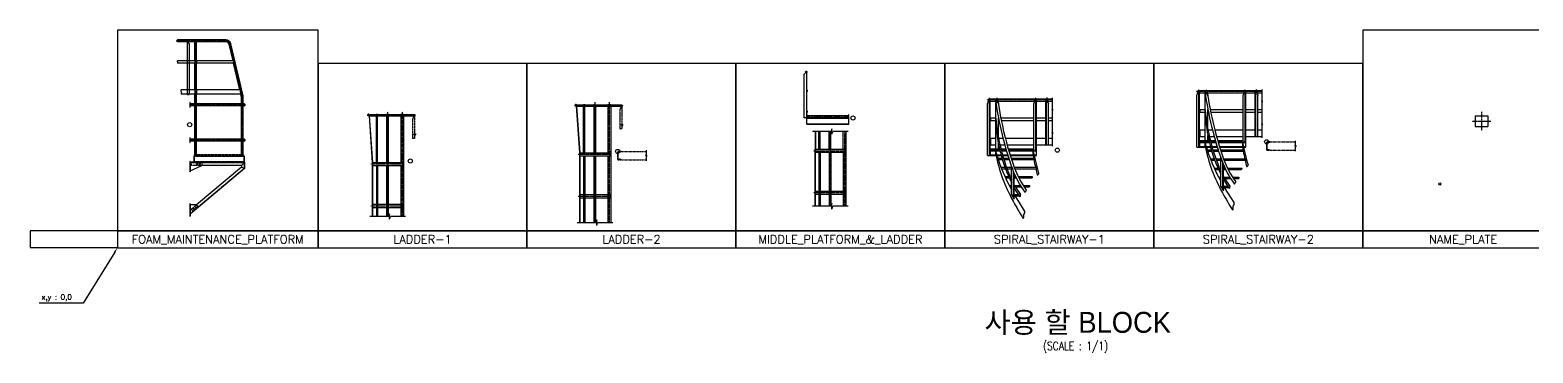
# Model space of a CAD drawing. Header units: millimetres. Extents: x -2091 to 296200, y -2515 to 5200.
# Drawn here: x -2091 to 33871, y -2515 to 5200 of the extents above; entities that cross this region are included whole.
import ezdxf
from ezdxf.enums import TextEntityAlignment as Align

# ---------------------------------------------------------------- set-up
doc = ezdxf.new("R2010")
doc.units = ezdxf.units.MM
for name, pattern in [('CENTER2', [1.125, 0.75, -0.125, 0.125, -0.125]), ('CONTINU', [0]), ('HIDDEN', [0.375, 0.25, -0.125]), ('PHANTOM2', [1.25, 0.625, -0.125, 0.125, -0.125, 0.125, -0.125])]:
    doc.linetypes.add(name, pattern=pattern)
doc.layers.add('WP', color=6, linetype='Continuous')
doc.styles.add('ROMANS', font='romans.shx')
doc.dimstyles.new('ST-35', dxfattribs={"dimtxt": 2.5, "dimasz": 2.5, "dimexe": 1, "dimexo": 1, "dimgap": 1, "dimtad": 1, "dimdec": 1, "dimlfac": 35, "dimzin": 12, "dimdsep": 46, "dimtxsty": 'ROMANS', "dimcen": 0, "dimdle": 700, "dimclrd": 7, "dimclre": 7, "dimclrt": 7, "dimadec": 1, "dimazin": 2, "dimtfac": 1, "dimtdec": 1, "dimtmove": 0, "dimatfit": 3, "dimfxl": 1, "dimtvp": 0.834, "dimtolj": 1, "dimtzin": 0, "dimarcsym": 1})

# ---------------------------------------------------------------- blocks, each defined once
blk = doc.blocks.new('새로운 블럭')
at = {"color": 2, "linetype": 'Continuous'}
for p, q in [((7131, -6245), (7131, -6243)), ((7131, -6245), (7206, -6245)), ((7135, -6239), (7192, -6239)), ((7200, -6174), (7200, -6231)), ((7206, -6170), (7204, -6170)), ((7206, -6245), (7206, -6170))]:
    blk.add_line(p, q, dxfattribs=at)
for centre, radius, start, end in [((7135, -6243), 4, 90, 180), ((7192, -6231), 8.5, 270, 360), ((7204, -6174), 4, 90, 180)]:
    blk.add_arc(centre, radius, start, end, dxfattribs=at)
blk = doc.blocks.new('*D828')
at = {"layer": 'Defpoints', "color": 0, "linetype": 'ByBlock', "ltscale": 0.5, "transparency": 16777216}
for p in [(0, 400), (-2087, 0), (0, 0)]:
    blk.add_point(p, dxfattribs=at)
at = {"layer": 'WP', "color": 7, "linetype": 'ByBlock', "lineweight": -2, "ltscale": 0.5, "transparency": 16777216}
for p, q in [((-1, 400), (-2088, 400)), ((-2087, 398), (-2087, 3)), ((-1, 0), (-2088, 0))]:
    blk.add_line(p, q, dxfattribs=at)
at = {"layer": 'WP', "color": 7, "linetype": 'ByBlock', "ltscale": 0.5, "transparency": 16777216}
for points in [[(-2087, 398), (-2086, 398), (-2087, 400)], [(-2087, 3), (-2086, 3), (-2087, 0)]]:
    blk.add_solid(points, dxfattribs=at)
at = {"layer": 'WP', "color": 7, "linetype": 'ByBlock', "ltscale": 0.5, "transparency": 16777216, "insert": (-2089, 200), "char_height": 2.5, "attachment_point": 5, "rotation": 90, "style": 'ROMANS'}
blk.add_mtext('\\A1;400', dxfattribs=at)

msp = doc.modelspace()

# ---------------------------------------------------------------- linework, layer by layer
at = {"color": 1, "linetype": 'CENTER2'}
for p, q in [((1408.37, 4943.09), (2594.25, 4943.09)), ((1671, 4921.99), (1671, 4983.33)), ((1870, 2190), (1870, 4894.19)), ((2984.44, 3620.08), (2691.59, 4865.97)), ((16456.24, 4200), (16510.36, 4200)), ((16483.3, 4227.06), (16483.3, 4172.94)), ((16521.38, 3750), (16486.78, 3750)), ((27387.75, 3730), (25811.6, 3730)), ((25869.13, 3783.01), (25869.13, 3661.75)), ((25869.13, 3783.01), (25869.13, 3661.75)), ((26050.53, 3783.01), (26050.53, 3661.75)), ((26976.56, 3783.01), (26976.56, 3661.75)), ((26976.56, 3783.01), (26976.56, 3661.75)), ((27246.16, 3787.17), (27246.16, 3661.75)), ((1715, 3414.19), (3062.87, 3414.19)), ((2990, 2190), (2990, 3573.26)), ((3032.2, 3383.52), (3032.2, 3444.86)), ((6460, 3249.24), (6460, 746.12)), ((6810, 3249.24), (6810, 746.12)), ((10938.62, 3400), (12082.7, 3400)), ((11420, 3479.24), (11420, 596.43)), ((11770, 3479.24), (11770, 596.43)), ((16521.38, 3250), (16486.78, 3250)), ((22377.75, 3530), (20801.6, 3530)), ((20859.13, 3583.01), (20859.13, 3461.75)), ((20859.13, 3583.01), (20859.13, 3461.75)), ((21040.53, 3583.01), (21040.53, 3461.75)), ((21966.56, 3583.01), (21966.56, 3461.75)), ((21966.56, 3583.01), (21966.56, 3461.75)), ((22236.16, 3587.17), (22236.16, 3461.75)), ((5978.62, 3170), (7122.7, 3170)), ((12104.81, 2930.97), (12041.35, 2930.97)), ((1715, 2569.21), (3062.87, 2569.21)), ((3032.2, 2538.54), (3032.2, 2599.89)), ((7144.81, 2700.97), (7081.35, 2700.97)), ((17050, 2777.57), (17050, 990.38)), ((17400, 2777.57), (17400, 990.38)), ((11026.62, 2230.97), (11770, 2230.97)), ((11795.84, 2300), (11744.16, 2300)), ((16656.62, 2316.12), (17400, 2316.12)), ((1870, 2061.92), (1870, 2018.08)), ((1931.92, 2000), (1888.08, 2000)), ((1910, 2021.92), (1910, 1978.08)), ((1991.92, 2000), (1948.08, 2000)), ((1970, 2021.92), (1970, 1978.08)), ((6066.62, 2000.97), (6810, 2000.97)), ((6835.84, 2070), (6784.16, 2070)), ((11026.62, 1230.97), (11770, 1230.97)), ((16656.62, 1316.12), (17400, 1316.12)), ((1845.36, 939.79), (1810.98, 910.94)), ((1842.59, 908.18), (1813.74, 942.56)), ((1891.32, 978.36), (1856.94, 949.51)), ((1888.55, 946.75), (1859.71, 981.12)), ((6066.62, 1000.97), (6810, 1000.97))]:
    msp.add_line(p, q, dxfattribs=at)
at = {"color": 2, "linetype": 'Continuous', "ltscale": 5}
for p, q in [((1671, 4921.99), (1434.22, 4921.99)), ((1671, 4964.19), (1436.24, 4964.19)), ((1665, 4921.99), (1665, 3665.11)), ((1671, 4921.99), (1665, 4921.99)), ((2594.25, 4964.19), (1671, 4964.19)), ((1671, 4921.99), (1715, 4877.99)), ((2594.25, 4921.99), (1671, 4921.99)), ((1715, 4877.99), (1715, 3662.58)), ((1848.9, 4461.99), (1848.9, 4921.99)), ((1891.1, 4461.99), (1891.1, 4921.99)), ((2766.1, 4461.99), (2671.42, 4861.23)), ((3004.95, 3625.02), (2712.56, 4870.9)), ((1665, 4461.99), (1436.24, 4461.99)), ((1665, 4411.99), (1436.24, 4411.99)), ((2808.53, 4461.99), (1665, 4461.99)), ((2820.26, 4411.99), (1665, 4411.99)), ((1671, 4461.99), (1671, 4411.99)), ((1848.9, 3772.36), (1848.9, 4411.99)), ((1891.1, 3772.36), (1891.1, 4411.99)), ((2926.33, 3772.36), (2778.3, 4411.99)), ((2970.38, 3772.36), (1523.17, 3772.36)), ((2993.84, 3672.36), (1523.17, 3672.36)), ((1715, 3672.36), (1665, 3672.36)), ((1848.9, 3435.29), (1848.9, 3672.36)), ((1891.1, 3435.29), (1891.1, 3672.36)), ((2963.93, 3615.14), (2950.15, 3672.36)), ((3032.2, 3435.29), (1739, 3435.29)), ((3032.2, 3393.09), (1739, 3393.09)), ((1848.9, 2590.31), (1848.9, 3393.09)), ((1891.1, 2590.31), (1891.1, 3393.09)), ((2968.9, 3435.29), (2968.9, 3573.26)), ((2968.9, 2590.31), (2968.9, 3393.09)), ((3011.1, 3435.29), (3011.1, 3573.26)), ((3011.1, 2590.31), (3011.1, 3393.09)), ((3032.2, 3393.09), (3026.2, 3393.09)), ((3032.2, 2590.31), (1739, 2590.31)), ((3032.2, 2548.11), (1739, 2548.11)), ((1848.9, 2190), (1848.9, 2548.11)), ((1891.1, 2190), (1891.1, 2548.11)), ((2968.9, 2190), (2968.9, 2548.11)), ((3011.1, 2190), (3011.1, 2548.11)), ((3030, 2190), (1830, 2190)), ((1830, 2190), (1830, 2040)), ((3030, 2190), (3030, 2040)), ((1739, 2060), (1730, 2060)), ((1730, 2060), (1730, 1810)), ((1739, 1810), (1730, 1810)), ((1739, 2060), (1739, 1810)), ((2020, 2035), (1739, 2035)), ((1739, 1835), (2020, 1965)), ((3040, 1890), (1739, 798.33)), ((3040, 2040), (1763.31, 2040)), ((1763.31, 2040), (1763.31, 2035)), ((2965, 1924.97), (1889.93, 1022.89)), ((2020, 2035), (2020, 1965)), ((2965, 1965), (2020, 1965)), ((2965, 1965), (3031, 2031)), ((2965, 1965), (2965, 1924.97)), ((3040, 1890), (2965, 1924.97)), ((3031, 2031), (3040, 2040)), ((3040, 2040), (3040, 1890)), ((1730, 1047.89), (1730, 754.34)), ((1739, 1047.89), (1730, 1047.89)), ((1730, 754.34), (1739, 754.34)), ((1739, 1047.89), (1739, 754.34)), ((1889.93, 1022.89), (1739, 1022.89)), ((1938.14, 965.43), (1889.93, 1022.89))]:
    msp.add_line(p, q, dxfattribs=at)
at = {"color": 4, "linetype": 'HIDDEN'}
for p, q in [((1671, 4921.99), (1671, 3663.17)), ((1848.9, 4461.99), (1848.9, 4411.99)), ((1891.1, 4461.99), (1891.1, 4411.99)), ((2778.3, 4411.99), (2766.1, 4461.99)), ((1848.9, 3772.36), (1848.9, 3672.36)), ((1891.1, 3772.36), (1891.1, 3672.36)), ((2926.33, 3772.36), (2950.41, 3672.36)), ((1848.9, 3435.29), (1848.9, 3393.09)), ((1891.1, 3435.29), (1891.1, 3393.09)), ((2968.9, 3435.29), (2968.9, 3393.09)), ((3011.1, 3435.29), (3011.1, 3393.09)), ((1848.9, 2590.31), (1848.9, 2548.11)), ((1891.1, 2590.31), (1891.1, 2548.11)), ((2968.9, 2590.31), (2968.9, 2548.11)), ((3011.1, 2590.31), (3011.1, 2548.11)), ((1836.5, 2172), (1836.5, 2058)), ((3015.5, 2180), (1844.5, 2180)), ((1905, 2190), (1905, 2188)), ((2955, 2190), (2955, 2188)), ((3023.5, 2172), (3023.5, 2058)), ((1763.31, 2035), (1763.31, 1965)), ((3031, 2031), (1763.31, 2031)), ((2020, 1965), (1763.31, 1965)), ((3031, 1894.2), (1809.79, 869.48)), ((3015.5, 2050), (1844.5, 2050)), ((1905, 2042), (1905, 2040)), ((2955, 2042), (2955, 2040)), ((3031, 2031), (3031, 1894.2)), ((1767.37, 920.04), (1889.93, 1022.89)), ((1815.58, 862.59), (1767.37, 920.04))]:
    msp.add_line(p, q, dxfattribs=at)
at = {"color": 2, "linetype": 'Continuous'}
for p, q in [((16475, 4183.3), (16435, 4143.3)), ((16435, 3100), (16435, 4143.3)), ((16500, 4183.3), (16475, 4183.3)), ((16494, 3100), (16494, 4183.3)), ((16500, 3100), (16500, 4183.3)), ((16506, 3775), (16500, 3775)), ((16506, 3725), (16500, 3725)), ((16506, 3725), (16506, 3775)), ((25843.07, 3722.39), (25827.41, 3643.62)), ((25843.07, 3722.39), (25827.41, 3643.62)), ((25827.41, 2399.68), (25827.41, 3643.62)), ((25827.41, 2399.68), (25827.41, 3643.62)), ((25869.13, 3757.15), (27387.75, 3757.15)), ((25869.13, 3702.85), (27387.75, 3702.85)), ((25876.28, 2399.68), (25876.28, 3703.81)), ((25876.28, 2399.68), (25876.28, 3703.81)), ((25892.57, 2399.68), (25892.57, 3716.3)), ((25892.57, 2399.68), (25892.57, 3716.3)), ((26026.85, 2562.58), (26026.85, 3702.85)), ((26092.01, 3628.16), (26092.01, 3702.85)), ((26950.5, 3722.39), (26934.84, 3643.62)), ((26950.5, 3722.39), (26934.84, 3643.62)), ((26934.84, 2530), (26934.84, 3643.62)), ((26934.84, 2530), (26934.84, 3643.62)), ((26983.71, 2530), (26983.71, 3703.81)), ((26983.71, 2530), (26983.71, 3703.81)), ((27000, 2399.68), (27000, 3716.3)), ((27000, 2399.68), (27000, 3716.3)), ((27222.02, 2646.54), (27222.02, 3717.58)), ((27238.31, 2646.54), (27238.31, 3704.01)), ((27268.35, 3714.35), (27287.18, 3639.43)), ((27287.18, 2646.54), (27287.18, 3639.43)), ((10970, 3416.7), (11156.17, 3416.7)), ((10970, 3383.3), (12072, 3383.3)), ((11156.17, 3400), (11156.17, 3422.7)), ((11156.17, 2268.47), (11156.17, 3383.3)), ((11185.09, 3400), (11185.09, 3422.7)), ((11185.09, 3416.7), (11397.84, 3416.7)), ((11185.09, 2268.47), (11185.09, 3383.3)), ((11397.84, 3400), (11397.84, 3422.7)), ((11397.84, 3383.3), (11397.84, 2268.47)), ((11442.16, 3400), (11442.16, 3422.7)), ((11442.16, 3416.7), (11737.5, 3416.7)), ((11442.16, 3383.3), (11442.16, 2268.47)), ((11737.5, 3400), (11737.5, 3422.7)), ((11737.5, 3383.3), (11737.5, 2268.47)), ((11802.5, 3400), (11802.5, 3422.7)), ((11802.5, 3416.7), (12066, 3416.7)), ((16506, 3275), (16500, 3275)), ((16506, 3225), (16506, 3275)), ((20833.07, 3522.39), (20817.41, 3443.62)), ((20833.07, 3522.39), (20817.41, 3443.62)), ((20817.41, 2199.68), (20817.41, 3443.62)), ((20817.41, 2199.68), (20817.41, 3443.62)), ((20859.13, 3557.15), (22377.75, 3557.15)), ((20859.13, 3502.85), (22377.75, 3502.85)), ((20866.28, 2199.68), (20866.28, 3503.81)), ((20866.28, 2199.68), (20866.28, 3503.81)), ((20882.57, 2199.68), (20882.57, 3516.3)), ((20882.57, 2199.68), (20882.57, 3516.3)), ((21016.85, 2362.58), (21016.85, 3502.85)), ((21082.01, 3428.16), (21082.01, 3502.85)), ((21940.5, 3522.39), (21924.84, 3443.62)), ((21940.5, 3522.39), (21924.84, 3443.62)), ((21924.84, 2330), (21924.84, 3443.62)), ((21924.84, 2330), (21924.84, 3443.62)), ((21973.71, 2330), (21973.71, 3503.81)), ((21973.71, 2330), (21973.71, 3503.81)), ((21990, 2199.68), (21990, 3516.3)), ((21990, 2199.68), (21990, 3516.3)), ((22212.02, 2446.54), (22212.02, 3517.58)), ((22228.31, 2446.54), (22228.31, 3504.01)), ((22258.35, 3514.35), (22277.18, 3439.43)), ((22277.18, 2446.54), (22277.18, 3439.43)), ((26026.85, 3292.69), (25892.57, 3292.69)), ((26026.85, 3292.69), (25892.57, 3292.69)), ((25906.14, 3227.54), (25906.14, 3292.69)), ((25906.14, 3227.54), (25906.14, 3292.69)), ((26092.01, 2825.9), (26092.01, 3306.59)), ((26094.65, 3292.69), (26092.01, 3292.69)), ((26934.84, 3292.69), (26148.86, 3292.69)), ((26934.84, 3292.69), (26148.86, 3292.69)), ((27222.02, 3292.69), (27000, 3292.69)), ((27222.02, 3292.69), (27000, 3292.69)), ((27387.75, 3292.69), (27287.18, 3292.69)), ((6010, 3186.7), (6196.17, 3186.7)), ((6010, 3153.3), (7112, 3153.3)), ((6196.17, 3170), (6196.17, 3192.7)), ((6196.17, 2038.47), (6196.17, 3153.3)), ((6225.09, 3170), (6225.09, 3192.7)), ((6225.09, 3186.7), (6437.84, 3186.7)), ((6225.09, 2038.47), (6225.09, 3153.3)), ((6437.84, 3170), (6437.84, 3192.7)), ((6437.84, 3153.3), (6437.84, 2038.47)), ((6482.16, 3170), (6482.16, 3192.7)), ((6482.16, 3186.7), (6777.5, 3186.7)), ((6482.16, 3153.3), (6482.16, 2038.47)), ((6777.5, 3170), (6777.5, 3192.7)), ((6777.5, 3153.3), (6777.5, 2038.47)), ((6842.5, 3170), (6842.5, 3192.7)), ((6842.5, 3186.7), (7106, 3186.7)), ((16500, 3100), (16435, 3100)), ((16506, 3225), (16500, 3225)), ((16500, 3100), (17500, 3100)), ((16500, 2950), (16500, 3100)), ((16500, 3093.5), (17500, 3093.5)), ((16500, 2956.5), (17500, 2956.5)), ((16500, 2950), (17500, 2950)), ((17500, 2950), (17500, 3100)), ((21016.85, 3092.69), (20882.57, 3092.69)), ((21016.85, 3092.69), (20882.57, 3092.69)), ((21016.85, 3027.54), (20882.57, 3027.54)), ((21016.85, 3027.54), (20882.57, 3027.54)), ((20896.14, 3027.54), (20896.14, 3092.69)), ((20896.14, 3027.54), (20896.14, 3092.69)), ((21082.01, 2625.9), (21082.01, 3106.59)), ((21084.65, 3092.69), (21082.01, 3092.69)), ((21097.42, 3027.54), (21082.01, 3027.54)), ((21924.84, 3092.69), (21138.86, 3092.69)), ((21924.84, 3092.69), (21138.86, 3092.69)), ((21924.84, 3027.54), (21151.64, 3027.54)), ((21924.84, 3027.54), (21151.64, 3027.54)), ((22212.02, 3092.69), (21990, 3092.69)), ((22212.02, 3092.69), (21990, 3092.69)), ((22212.02, 3027.54), (21990, 3027.54)), ((22212.02, 3027.54), (21990, 3027.54)), ((22377.75, 3092.69), (22277.18, 3092.69)), ((22377.75, 3027.54), (22277.18, 3027.54)), ((26026.85, 3227.54), (25892.57, 3227.54)), ((26026.85, 3227.54), (25892.57, 3227.54)), ((26107.42, 3227.54), (26092.01, 3227.54)), ((26934.84, 3227.54), (26161.64, 3227.54)), ((26934.84, 3227.54), (26161.64, 3227.54)), ((27222.02, 3227.54), (27000, 3227.54)), ((27222.02, 3227.54), (27000, 3227.54)), ((27387.75, 3227.54), (27287.18, 3227.54)), ((32491.14, 3152.58), (32791.14, 3152.58)), ((32491.14, 3152.58), (32491.14, 2892.58)), ((32491.14, 2892.58), (32791.14, 2892.58)), ((32791.14, 3152.58), (32791.14, 2892.58)), ((16694, 2777.57), (16694, 2353.62)), ((16700, 2777.57), (16700, 2353.62)), ((16786.17, 2353.62), (16786.17, 2777.57)), ((16815.09, 2353.62), (16815.09, 2777.57)), ((17027.84, 2353.62), (17027.84, 2777.57)), ((17072.16, 2353.62), (17072.16, 2777.57)), ((17367.5, 2353.62), (17367.5, 2777.57)), ((21016.85, 2609.44), (20882.57, 2609.44)), ((21016.85, 2609.44), (20882.57, 2609.44)), ((20896.14, 2446.54), (20896.14, 2609.44)), ((20896.14, 2446.54), (20896.14, 2609.44)), ((21192.82, 2609.44), (21085.18, 2609.44)), ((21192.82, 2609.44), (21160.17, 2609.44)), ((21924.84, 2609.44), (21247.38, 2609.44)), ((21924.84, 2609.44), (21247.38, 2609.44)), ((22212.02, 2609.44), (21990, 2609.44)), ((22212.02, 2609.44), (21990, 2609.44)), ((22377.75, 2609.44), (22277.18, 2609.44)), ((22377.75, 2609.44), (22277.18, 2609.44)), ((26026.85, 2809.44), (25892.57, 2809.44)), ((26026.85, 2809.44), (25892.57, 2809.44)), ((26026.85, 2646.54), (25892.57, 2646.54)), ((26026.85, 2646.54), (25892.57, 2646.54)), ((25892.57, 2562.58), (26116.99, 2562.58)), ((25892.57, 2562.58), (26116.99, 2562.58)), ((25892.57, 2530), (26124.59, 2530)), ((25892.57, 2530), (26124.59, 2530)), ((25906.14, 2646.54), (25906.14, 2809.44)), ((25906.14, 2646.54), (25906.14, 2809.44)), ((25919.72, 2519.14), (25979.45, 2519.14)), ((25919.72, 2519.14), (25979.45, 2519.14)), ((25931.38, 2530), (25931.38, 2562.58)), ((25931.38, 2530), (25931.38, 2562.58)), ((25979.45, 2519.14), (25979.45, 2530)), ((26039.98, 2530), (26039.98, 2562.58)), ((26092.01, 2562.58), (26092.01, 2680.69)), ((26098.82, 2646.54), (26092.01, 2646.54)), ((26202.82, 2809.44), (26095.18, 2809.44)), ((26246.44, 2646.54), (26129.83, 2646.54)), ((26150.05, 2562.58), (26270.37, 2562.58)), ((26150.05, 2562.58), (26270.37, 2562.58)), ((26158.33, 2530), (26279.93, 2530)), ((26158.33, 2530), (26279.93, 2530)), ((26202.82, 2809.44), (26170.17, 2809.44)), ((26257.17, 2530), (26257.17, 2562.58)), ((26934.84, 2809.44), (26257.38, 2809.44)), ((26934.84, 2809.44), (26257.38, 2809.44)), ((26934.84, 2646.54), (26301.24, 2646.54)), ((26325.32, 2562.58), (26934.84, 2562.58)), ((26325.32, 2562.58), (26934.84, 2562.58)), ((26334.93, 2530), (27000, 2530)), ((26334.93, 2530), (26934.84, 2530)), ((26365.77, 2530), (26365.77, 2562.58)), ((26474.37, 2530), (26474.37, 2562.58)), ((26582.97, 2530), (26582.97, 2562.58)), ((26691.56, 2530), (26691.56, 2562.58)), ((26800.16, 2530), (26800.16, 2562.58)), ((26908.76, 2530), (26908.76, 2562.58)), ((27222.02, 2809.44), (27000, 2809.44)), ((27222.02, 2809.44), (27000, 2809.44)), ((27200.65, 2646.54), (27000, 2646.54)), ((27387.75, 2646.54), (27000, 2646.54)), ((27000, 2475.7), (27000, 2530)), ((27387.75, 2809.44), (27287.18, 2809.44)), ((27387.75, 2809.44), (27287.18, 2809.44)), ((11058, 2268.47), (11792.5, 2268.47)), ((11058, 2268.47), (11058, 2193.47)), ((11058, 2193.47), (11792.5, 2193.47)), ((11064, 596.43), (11064, 2193.47)), ((11070, 596.43), (11070, 2193.47)), ((11156.17, 2193.47), (11156.17, 596.43)), ((11185.09, 2193.47), (11185.09, 596.43)), ((11397.84, 2193.47), (11397.84, 596.43)), ((11442.16, 2193.47), (11442.16, 596.43)), ((11737.5, 2193.47), (11737.5, 596.43)), ((11792.5, 2268.47), (11792.5, 2193.47)), ((16688, 2353.62), (17422.5, 2353.62)), ((16688, 2353.62), (16688, 2278.62)), ((16688, 2278.62), (17422.5, 2278.62)), ((16694, 990.38), (16694, 2278.62)), ((16700, 990.38), (16700, 2278.62)), ((16786.17, 2278.62), (16786.17, 990.38)), ((16815.09, 2278.62), (16815.09, 990.38)), ((17027.84, 2278.62), (17027.84, 990.38)), ((17072.16, 2278.62), (17072.16, 990.38)), ((17367.5, 2278.62), (17367.5, 990.38)), ((17422.5, 2353.62), (17422.5, 2278.62)), ((20817.41, 2199.68), (21148.08, 2199.68)), ((20817.41, 2199.68), (21148.08, 2199.68)), ((21016.85, 2446.54), (20882.57, 2446.54)), ((21016.85, 2446.54), (20882.57, 2446.54)), ((20882.57, 2362.58), (21106.99, 2362.58)), ((20882.57, 2362.58), (21106.99, 2362.58)), ((20882.57, 2330), (21114.59, 2330)), ((20882.57, 2330), (21114.59, 2330)), ((20882.57, 2313.71), (21118.5, 2313.71)), ((20882.57, 2313.71), (21118.5, 2313.71)), ((20882.57, 2215.97), (21143.62, 2215.97)), ((20893.43, 2226.83), (20893.43, 2302.85)), ((20893.43, 2226.83), (20893.43, 2302.85)), ((20909.72, 2319.14), (20969.45, 2319.14)), ((20909.72, 2319.14), (20969.45, 2319.14)), ((20909.72, 2210.54), (20969.45, 2210.54)), ((20909.72, 2210.54), (20969.45, 2210.54)), ((20921.38, 2330), (20921.38, 2362.58)), ((20921.38, 2330), (20921.38, 2362.58)), ((20969.45, 2319.14), (20969.45, 2330)), ((20969.45, 2199.68), (20969.45, 2210.54)), ((21016.85, 2227.59), (21016.85, 2301.03)), ((21029.98, 2330), (21029.98, 2362.58)), ((21082.01, 2362.58), (21082.01, 2480.69)), ((21088.82, 2446.54), (21082.01, 2446.54)), ((21236.44, 2446.54), (21119.83, 2446.54)), ((21140.05, 2362.58), (21260.37, 2362.58)), ((21140.05, 2362.58), (21260.37, 2362.58)), ((21148.33, 2330), (21269.93, 2330)), ((21148.33, 2330), (21269.93, 2330)), ((21152.57, 2313.71), (21274.76, 2313.71)), ((21152.57, 2313.71), (21274.76, 2313.71)), ((21179.28, 2215.97), (21304.55, 2215.97)), ((21183.95, 2199.68), (21309.65, 2199.68)), ((21183.95, 2199.68), (21309.65, 2199.68)), ((21247.17, 2330), (21247.17, 2362.58)), ((21924.84, 2446.54), (21291.24, 2446.54)), ((21315.32, 2362.58), (21924.84, 2362.58)), ((21315.32, 2362.58), (21924.84, 2362.58)), ((21324.93, 2330), (21990, 2330)), ((21324.93, 2330), (21924.84, 2330)), ((21329.8, 2313.71), (21990, 2313.71)), ((21329.8, 2313.71), (21990, 2313.71)), ((21355.77, 2330), (21355.77, 2362.58)), ((21359.79, 2215.97), (21990, 2215.97)), ((21364.92, 2199.68), (21990, 2199.68)), ((21364.92, 2199.68), (21990, 2199.68)), ((21464.37, 2330), (21464.37, 2362.58)), ((21572.97, 2330), (21572.97, 2362.58)), ((21681.56, 2330), (21681.56, 2362.58)), ((21790.16, 2330), (21790.16, 2362.58)), ((21898.76, 2330), (21898.76, 2362.58)), ((21915.23, 2227.59), (21915.23, 2301.03)), ((22190.65, 2446.54), (21990, 2446.54)), ((22377.75, 2446.54), (21990, 2446.54)), ((21990, 2275.7), (21990, 2330)), ((25827.41, 2399.68), (26158.08, 2399.68)), ((25827.41, 2399.68), (26158.08, 2399.68)), ((25892.57, 2513.71), (26128.5, 2513.71)), ((25892.57, 2513.71), (26128.5, 2513.71)), ((25892.57, 2415.97), (26153.62, 2415.97)), ((25903.43, 2426.83), (25903.43, 2502.85)), ((25903.43, 2426.83), (25903.43, 2502.85)), ((25919.72, 2410.54), (25979.45, 2410.54)), ((25919.72, 2410.54), (25979.45, 2410.54)), ((25979.45, 2399.68), (25979.45, 2410.54)), ((26026.85, 2427.59), (26026.85, 2501.03)), ((26075.94, 2337.66), (26175.79, 2337.66)), ((26086.63, 2305.09), (26185.56, 2305.09)), ((26162.57, 2513.71), (26284.76, 2513.71)), ((26162.57, 2513.71), (26284.76, 2513.71)), ((26189.28, 2415.97), (26314.55, 2415.97)), ((26193.95, 2399.68), (26319.65, 2399.68)), ((26193.95, 2399.68), (26319.65, 2399.68)), ((26212.32, 2337.66), (26339.41, 2337.66)), ((26222.33, 2305.09), (26350.01, 2305.09)), ((26339.8, 2513.71), (27000, 2513.71)), ((26339.8, 2513.71), (27000, 2513.71)), ((26369.79, 2415.97), (27000, 2415.97)), ((26374.92, 2399.68), (27000, 2399.68)), ((26374.92, 2399.68), (27000, 2399.68)), ((26394.83, 2337.66), (26952.25, 2337.66)), ((26405.51, 2305.09), (26952.25, 2305.09)), ((26925.23, 2427.59), (26925.23, 2501.03)), ((26952.25, 2305.09), (26952.25, 2337.66)), ((6098, 2038.47), (6832.5, 2038.47)), ((6098, 2038.47), (6098, 1963.47)), ((6098, 1963.47), (6832.5, 1963.47)), ((6104, 746.12), (6104, 1963.47)), ((6110, 746.12), (6110, 1963.47)), ((6196.17, 1963.47), (6196.17, 746.12)), ((6225.09, 1963.47), (6225.09, 746.12)), ((6437.84, 1963.47), (6437.84, 746.12)), ((6482.16, 1963.47), (6482.16, 746.12)), ((6777.5, 1963.47), (6777.5, 746.12)), ((6832.5, 2038.47), (6832.5, 1963.47)), ((21065.94, 2137.66), (21165.79, 2137.66)), ((21076.63, 2105.09), (21175.56, 2105.09)), ((21142.84, 1920.47), (21237.14, 1920.47)), ((21155.55, 1887.89), (21249.13, 1887.89)), ((21202.32, 2137.66), (21329.41, 2137.66)), ((21212.33, 2105.09), (21340.01, 2105.09)), ((21274.02, 1920.47), (21391.52, 1920.47)), ((21285.79, 1887.89), (21391.52, 1887.89)), ((21384.83, 2137.66), (21942.25, 2137.66)), ((21391.52, 1259.81), (21391.52, 1953.14)), ((21395.51, 2105.09), (21942.25, 2105.09)), ((21440.39, 1186.08), (21440.39, 1819.65)), ((21459.04, 1920.47), (21999.29, 1920.47)), ((21470.96, 1887.89), (21999.29, 1887.89)), ((21942.25, 2105.09), (21942.25, 2137.66)), ((21999.29, 1887.89), (21999.29, 1920.47)), ((26152.84, 2120.47), (26247.14, 2120.47)), ((26165.55, 2087.89), (26259.13, 2087.89)), ((26243.63, 1903.28), (26333.71, 1903.28)), ((26258.51, 1870.7), (26348.07, 1870.7)), ((26284.02, 2120.47), (26401.52, 2120.47)), ((26295.79, 2087.89), (26401.52, 2087.89)), ((26367.67, 1903.28), (26401.52, 1903.28)), ((26381.29, 1870.7), (26401.52, 1870.7)), ((26401.52, 1459.81), (26401.52, 2153.14)), ((26450.39, 1386.08), (26450.39, 2019.65)), ((26466.68, 1361.5), (26466.68, 1979.65)), ((26466.68, 1903.28), (26500.39, 1903.28)), ((26466.68, 1870.7), (26515.86, 1870.7)), ((26469.04, 2120.47), (27009.29, 2120.47)), ((26480.96, 2087.89), (27009.29, 2087.89)), ((26560.04, 1903.28), (26901.44, 1903.28)), ((26576.14, 1870.7), (26900.02, 1870.7)), ((26901.44, 1903.28), (26900.02, 1870.7)), ((27009.29, 2087.89), (27009.29, 2120.47)), ((21233.63, 1703.28), (21323.71, 1703.28)), ((21248.51, 1670.7), (21338.07, 1670.7)), ((21339.36, 1486.08), (21391.52, 1486.08)), ((21356.58, 1453.5), (21391.52, 1453.5)), ((21357.67, 1703.28), (21391.52, 1703.28)), ((21371.29, 1670.7), (21391.52, 1670.7)), ((21456.68, 1161.5), (21456.68, 1779.65)), ((21456.68, 1703.28), (21490.39, 1703.28)), ((21456.68, 1670.7), (21505.86, 1670.7)), ((21461.81, 1486.08), (21606.63, 1486.08)), ((21483.8, 1453.5), (21626.9, 1453.5)), ((21550.04, 1703.28), (21891.44, 1703.28)), ((21566.14, 1670.7), (21890.02, 1670.7)), ((21670.89, 1486.08), (21825.94, 1486.08)), ((21691.94, 1453.5), (21825.94, 1453.5)), ((21825.94, 1486.08), (21825.94, 1453.5)), ((21891.44, 1703.28), (21890.02, 1670.7)), ((26349.36, 1686.08), (26401.52, 1686.08)), ((26366.58, 1653.5), (26401.52, 1653.5)), ((26401.52, 1459.81), (26466.68, 1361.5)), ((26470.8, 1468.89), (26568.12, 1468.89)), ((26471.81, 1686.08), (26616.63, 1686.08)), ((26493.8, 1653.5), (26636.9, 1653.5)), ((26680.89, 1686.08), (26835.94, 1686.08)), ((26701.94, 1653.5), (26835.94, 1653.5)), ((26835.94, 1686.08), (26835.94, 1653.5)), ((11058, 1268.47), (11792.5, 1268.47)), ((11058, 1268.47), (11058, 1193.47)), ((11058, 1193.47), (11792.5, 1193.47)), ((11792.5, 1268.47), (11792.5, 1193.47)), ((16688, 1353.62), (17422.5, 1353.62)), ((16688, 1353.62), (16688, 1278.62)), ((16688, 1278.62), (17422.5, 1278.62)), ((17422.5, 1353.62), (17422.5, 1278.62)), ((21391.52, 1259.81), (21456.68, 1161.5)), ((21460.8, 1268.89), (21558.12, 1268.89)), ((21481.12, 1236.31), (21580.28, 1236.31)), ((26491.12, 1436.31), (26590.28, 1436.31)), ((6098, 1038.47), (6832.5, 1038.47)), ((6098, 1038.47), (6098, 963.47)), ((6098, 963.47), (6832.5, 963.47)), ((6832.5, 1038.47), (6832.5, 963.47))]:
    msp.add_line(p, q, dxfattribs=at)
at = {"linetype": 'CONTINU'}
for p, q in [((25876.28, 3756.19), (25876.28, 3757.15)), ((25876.28, 3756.19), (25876.28, 3757.15)), ((26983.71, 3756.19), (26983.71, 3757.15)), ((26983.71, 3756.19), (26983.71, 3757.15)), ((20866.28, 3556.19), (20866.28, 3557.15)), ((20866.28, 3556.19), (20866.28, 3557.15)), ((21973.71, 3556.19), (21973.71, 3557.15)), ((21973.71, 3556.19), (21973.71, 3557.15))]:
    msp.add_line(p, q, dxfattribs=at)
for p, q in [((27387.75, 3508.3), (27387.75, 3777.15)), ((22393.75, 3292.3), (22361.75, 3308.3)), ((22361.75, 3308.3), (22377.75, 3308.3)), ((22377.75, 3308.3), (22377.75, 3577.15)), ((22377.75, 2755.8), (22377.75, 3292.3)), ((22377.75, 3292.3), (22393.75, 3292.3)), ((27403.75, 3492.3), (27371.75, 3508.3)), ((27371.75, 3508.3), (27387.75, 3508.3)), ((27387.75, 2955.8), (27387.75, 3492.3)), ((27387.75, 3492.3), (27403.75, 3492.3)), ((27403.75, 2939.8), (27371.75, 2955.8)), ((27371.75, 2955.8), (27387.75, 2955.8)), ((27387.75, 2626.54), (27387.75, 2939.8)), ((27387.75, 2939.8), (27403.75, 2939.8)), ((17076.16, 2777.57), (16628.79, 2777.57)), ((17098.27, 2843.76), (17076.16, 2777.57)), ((17098.27, 2711.38), (17098.27, 2843.76)), ((17098.27, 2711.38), (17120.37, 2777.57)), ((17485.27, 2777.57), (17120.37, 2777.57)), ((22393.75, 2739.8), (22361.75, 2755.8)), ((22361.75, 2755.8), (22377.75, 2755.8)), ((22377.75, 2426.54), (22377.75, 2739.8)), ((22377.75, 2739.8), (22393.75, 2739.8)), ((6486.16, 746.12), (6041.66, 746.12)), ((6508.27, 812.31), (6486.16, 746.12)), ((6508.27, 679.93), (6508.27, 812.31)), ((6508.27, 679.93), (6530.37, 746.12)), ((6892.01, 746.12), (6530.37, 746.12)), ((17076.16, 990.38), (16628.79, 990.38)), ((17098.27, 1056.57), (17076.16, 990.38)), ((17098.27, 924.18), (17098.27, 1056.57)), ((17098.27, 924.18), (17120.37, 990.38)), ((17485.27, 990.38), (17120.37, 990.38)), ((11446.16, 596.43), (11004.12, 596.43)), ((11468.27, 662.62), (11446.16, 596.43)), ((11468.27, 530.23), (11468.27, 662.62)), ((11468.27, 530.23), (11490.37, 596.43)), ((11850.59, 596.43), (11490.37, 596.43))]:
    msp.add_line(p, q)
at = {"color": 2, "linetype": 'Continuous', "ltscale": 0.5}
for p, q in [((10947.3, 3400), (10953.3, 3400)), ((11064, 2268.47), (10987.88, 3383.3)), ((11069.99, 2268.88), (10993.89, 3383.3)), ((11156.17, 3422.7), (11185.09, 3422.7)), ((11156.17, 3400), (11185.09, 3400)), ((11397.84, 3422.7), (11442.16, 3422.7)), ((11397.84, 3400), (11442.16, 3400)), ((11737.5, 3422.7), (11802.5, 3422.7)), ((11737.5, 3400), (11802.5, 3400)), ((5987.3, 3170), (5993.3, 3170)), ((6104, 2038.47), (6027.88, 3153.3)), ((6109.99, 2038.88), (6033.89, 3153.3)), ((6196.17, 3192.7), (6225.09, 3192.7)), ((6196.17, 3170), (6225.09, 3170)), ((6437.84, 3192.7), (6482.16, 3192.7)), ((6437.84, 3170), (6482.16, 3170)), ((6777.5, 3192.7), (6842.5, 3192.7)), ((6777.5, 3170), (6842.5, 3170))]:
    msp.add_line(p, q, dxfattribs=at)
at = {"color": 2, "linetype": 'Continuous', "ltscale": 0.1}
for p, q in [((11802.5, 3383.3), (11802.5, 596.43)), ((6842.5, 3153.3), (6842.5, 746.12)), ((17432.5, 2777.57), (17432.5, 990.38))]:
    msp.add_line(p, q, dxfattribs=at)
at = {"color": 3, "linetype": 'PHANTOM2'}
for p, q in [((12066, 3383.3), (12022, 3307.09)), ((12022, 3307.09), (12022, 2840.12)), ((12066, 3383.3), (12066, 2838.11)), ((12066, 3383.3), (12072, 3383.3)), ((12072, 3383.3), (12072, 2840.12)), ((7106, 3153.3), (7062, 3077.09)), ((7062, 3077.09), (7062, 2610.12)), ((7106, 3153.3), (7106, 2608.11)), ((7106, 3153.3), (7112, 3153.3)), ((7112, 3153.3), (7112, 2610.12)), ((12078, 2955.97), (12072, 2955.97)), ((12078, 2905.97), (12072, 2905.97)), ((12078, 2955.97), (12078, 2905.97)), ((7118, 2725.97), (7112, 2725.97)), ((7118, 2675.97), (7112, 2675.97)), ((7118, 2725.97), (7118, 2675.97)), ((3020, 2215), (1840, 2215)), ((1840, 2215), (1840, 2190)), ((3020, 2215), (3020, 2190))]:
    msp.add_line(p, q, dxfattribs=at)
at = {"color": 1, "linetype": 'CENTER2', "ltscale": 0.5}
for p, q in [((32641.14, 3246.46), (32641.14, 2798.7)), ((32417.26, 3022.58), (32865.02, 3022.58))]:
    msp.add_line(p, q, dxfattribs=at)
at = {"color": 6, "linetype": 'Continuous', "ltscale": 0.5}
for p, q in [((16520, 3106), (16520, 3156)), ((16520, 3156), (17480, 3156)), ((17480, 3106), (16520, 3106)), ((16526, 3106), (16526, 3156)), ((16555, 3106), (16555, 3156)), ((16561, 3106), (16561, 3156)), ((16596, 3106), (16596, 3156)), ((16602, 3106), (16602, 3156)), ((16637, 3106), (16637, 3156)), ((16643, 3106), (16643, 3156)), ((16678, 3106), (16678, 3156)), ((16684, 3106), (16684, 3156)), ((16719, 3106), (16719, 3156)), ((16725, 3106), (16725, 3156)), ((16760, 3106), (16760, 3156)), ((16766, 3106), (16766, 3156)), ((16801, 3106), (16801, 3156)), ((16807, 3106), (16807, 3156)), ((16836, 3106), (16836, 3156)), ((16842, 3106), (16842, 3156)), ((16877, 3106), (16877, 3156)), ((16883, 3106), (16883, 3156)), ((16918, 3106), (16918, 3156)), ((16924, 3106), (16924, 3156)), ((16959, 3106), (16959, 3156)), ((16965, 3106), (16965, 3156)), ((17000, 3106), (17000, 3156)), ((17006, 3106), (17006, 3156)), ((17041, 3106), (17041, 3156)), ((17047, 3106), (17047, 3156)), ((17082, 3106), (17082, 3156)), ((17088, 3106), (17088, 3156)), ((17123, 3106), (17123, 3156)), ((17129, 3106), (17129, 3156)), ((17164, 3106), (17164, 3156)), ((17170, 3106), (17170, 3156)), ((17199, 3106), (17199, 3156)), ((17205, 3106), (17205, 3156)), ((17240, 3106), (17240, 3156)), ((17246, 3106), (17246, 3156)), ((17281, 3106), (17281, 3156)), ((17287, 3106), (17287, 3156)), ((17322, 3106), (17322, 3156)), ((17328, 3106), (17328, 3156)), ((17363, 3106), (17363, 3156)), ((17369, 3106), (17369, 3156)), ((17404, 3106), (17404, 3156)), ((17410, 3106), (17410, 3156)), ((17445, 3106), (17445, 3156)), ((17451, 3106), (17451, 3156)), ((17474, 3156), (17474, 3106)), ((17480, 3156), (17480, 3106))]:
    msp.add_line(p, q, dxfattribs=at)
at = {"color": 3, "linetype": 'PHANTOM2', "ltscale": 0.5}
for p, q in [((27500, 2330), (27500, 2530)), ((27500, 2530), (28189.59, 2530)), ((11970, 2100), (11970, 2300)), ((11970, 2300), (12659.59, 2300)), ((27500, 2330), (28189.59, 2330)), ((11970, 2100), (12659.59, 2100))]:
    msp.add_line(p, q, dxfattribs=at)
at = {"linetype": 'CONTINU', "ltscale": 0.5}
for p, q in [((28189.59, 2442.65), (28189.59, 2556.96)), ((12679.59, 2192.65), (12639.59, 2212.65)), ((12639.59, 2212.65), (12659.59, 2212.65)), ((12659.59, 2212.65), (12659.59, 2326.96)), ((12659.59, 2073.04), (12659.59, 2192.65)), ((12659.59, 2192.65), (12679.59, 2192.65)), ((28209.59, 2422.65), (28169.59, 2442.65)), ((28169.59, 2442.65), (28189.59, 2442.65)), ((28189.59, 2303.04), (28189.59, 2422.65)), ((28189.59, 2422.65), (28209.59, 2422.65))]:
    msp.add_line(p, q, dxfattribs=at)
at = {"color": 7, "linetype": 'CONTINU', "ltscale": 0.5}
for p, q in [((-65.62, -106.39), (-819.5, -1328.78)), ((-819.5, -1328.78), (-1872.72, -1328.78))]:
    msp.add_line(p, q, dxfattribs=at)
at = {"color": 2, "linetype": 'Continuous', "ltscale": 5}
for points in [[(1739, 3471.69), (1730, 3471.69), (1730, 3356.69), (1739, 3356.69)], [(1739, 2626.71), (1730, 2626.71), (1730, 2511.71), (1739, 2511.71)]]:
    msp.add_lwpolyline(points, close=True, dxfattribs=at)
at = {"color": 3, "linetype": 'PHANTOM2', "ltscale": 0.5}
for points in [[(27507.5, 2355.17), (27507.5, 2504.83, -0.38887873), (27518.45, 2516.79), (27574.52, 2521.69, 0.38887873), (27580, 2527.67), (27580, 2530), (27500, 2530), (27500, 2330), (27580, 2330), (27580, 2332.33, 0.38887873), (27574.52, 2338.31), (27518.45, 2343.21, -0.38887873)], [(11977.5, 2125.17), (11977.5, 2274.83, -0.38887873), (11988.45, 2286.79), (12044.52, 2291.69, 0.38887873), (12050, 2297.67), (12050, 2300), (11970, 2300), (11970, 2100), (12050, 2100), (12050, 2102.33, 0.38887873), (12044.52, 2108.31), (11988.45, 2113.21, -0.38887873)]]:
    msp.add_lwpolyline(points, format="xyb", close=True, dxfattribs=at)
at = {"color": 2, "linetype": 'Continuous'}
for points in [[(21708.55, 879.8), (21565.64, 1100.77), (21481.12, 1236.31)], [(26718.55, 1079.8), (26575.64, 1300.77), (26491.12, 1436.31)]]:
    msp.add_lwpolyline(points, dxfattribs=at)
at = {"color": 2, "linetype": 'Continuous', "ltscale": 5}
for centre, radius in [((1671, 4943.09), 21.1), ((1671, 4943.09), 17.54), ((1910, 2000), 11.5), ((1970, 2000), 11.5), ((1828.17, 925.37), 11.5), ((1874.13, 963.93), 11.5)]:
    msp.add_circle(centre, radius, dxfattribs=at)
at = {"color": 2, "linetype": 'Continuous'}
for centre, radius in [((16483.3, 4200), 16.7), ((25869.13, 3730), 27.15), ((25869.13, 3730), 27.15), ((26050.53, 3730), 27.15), ((26976.56, 3730), 27.15), ((27246.16, 3730), 27.15), ((20859.13, 3530), 27.15), ((20859.13, 3530), 27.15), ((21040.53, 3530), 27.15), ((21966.56, 3530), 27.15), ((22236.16, 3530), 27.15), ((11770, 2300), 9.5), ((6810, 2070), 9.5)]:
    msp.add_circle(centre, radius, dxfattribs=at)
at = {"linetype": 'CONTINU'}
for centre in [(26976.56, 3730), (21966.56, 3530)]:
    msp.add_circle(centre, 27.15, dxfattribs=at)
at = {"color": 4, "linetype": 'HIDDEN'}
msp.add_circle((3032.2, 3414.19), 17.54, dxfattribs=at)
at = {"color": 3, "linetype": 'PHANTOM2'}
for centre in [(12066, 3400), (7106, 3170)]:
    msp.add_circle(centre, 16.7, dxfattribs=at)
at = {"color": 4, "linetype": 'HIDDEN', "ltscale": 5}
msp.add_circle((3032.2, 2569.21), 17.54, dxfattribs=at)
at = {"color": 2, "linetype": 'Continuous', "ltscale": 5}
for centre, radius, start, end in [((2593.89, 4842.06), 122.13, 13.657346, 89.832509), ((2593.94, 4842.21), 79.78, 13.789789, 89.781166), ((2790, 3573.26), 178.9, 0, 13.540925), ((2790, 3573.26), 221.1, 0, 13.540925), ((3032.2, 3414.19), 21.1, 270, 90), ((3032.2, 2569.21), 21.1, 270, 90)]:
    msp.add_arc(centre, radius, start, end, dxfattribs=at)
at = {"color": 1, "linetype": 'CENTER2'}
for centre, radius, start, end in [((2594.25, 4843.09), 100, 13.227349, 90), ((2790, 3573.26), 200, 0, 13.540925)]:
    msp.add_arc(centre, radius, start, end, dxfattribs=at)
at = {"color": 2, "linetype": 'Continuous'}
for centre, radius, start, end in [((33955.36, 4798.36), 8003.61, 187.671032, 199.83983), ((33890.13, 4777.26), 7882.33, 187.634958, 199.719655), ((10970, 3400), 22.7, 47.364945, 180), ((28945.36, 4598.36), 8003.61, 187.671032, 199.83983), ((28880.13, 4577.26), 7882.33, 187.634958, 199.719655), ((30743.05, 3713.07), 4734.9, 185.093566, 203.5199), ((6010, 3170), 22.7, 47.364945, 180), ((25733.05, 3513.07), 4734.9, 185.093566, 203.5199), ((24751.26, 3195.19), 3738.18, 182.570609, 206.003723), ((29761.26, 3395.19), 3738.18, 182.570609, 206.003723), ((25919.72, 2502.85), 16.29, 90, 180), ((25919.72, 2502.85), 16.29, 90, 180), ((20909.72, 2302.85), 16.29, 90, 180), ((20909.72, 2302.85), 16.29, 90, 180), ((20909.72, 2226.83), 16.29, 180, 270), ((20909.72, 2226.83), 16.29, 180, 270), ((22299.23, 2641.81), 1326.89, 194.882193, 196.680012), ((24727.17, 2971.21), 3784.11, 191.33302, 209.417955), ((25045.05, 3424.19), 4181.92, 196.150162, 209.114332), ((26250.48, 3193.09), 4426.08, 191.627419, 195.159662), ((155298.72, 15898.76), 134082.27, 185.8521058, 185.8907352), ((25919.72, 2426.83), 16.29, 180, 270), ((25919.72, 2426.83), 16.29, 180, 270), ((27309.23, 2841.81), 1326.89, 194.882193, 196.680012), ((29737.17, 3171.21), 3784.11, 191.33302, 209.417955), ((30055.05, 3624.19), 4181.92, 196.150162, 209.114332), ((31260.48, 3393.09), 4426.08, 191.627419, 195.159662), ((160308.72, 16098.76), 134082.27, 185.8521058, 185.8907352), ((162029.94, 28284.17), 137565.48, 190.8856132, 190.9639244), ((30494.64, 2998.88), 3588.32, 192.280893, 196.444354), ((23469.12, 2622.49), 2181.82, 199.83983, 216.614954), ((23513.92, 2653.8), 2181.82, 199.719655, 215.975042), ((157019.94, 28084.17), 137565.48, 190.8856132, 190.9639244), ((25474.21, 2600.78), 3574.13, 191.505346, 193.979082), ((25484.64, 2798.88), 3588.32, 192.280893, 196.444354), ((28479.12, 2822.49), 2181.82, 199.83983, 216.614954), ((28523.92, 2853.8), 2181.82, 199.719655, 215.975042), ((30484.21, 2800.78), 3574.13, 191.505346, 193.979082), ((24680.41, 3244.62), 3666.71, 208.455272, 208.816127), ((31680.19, 8358.21), 12314.28, 213.971331, 215.140993), ((29690.41, 3444.62), 3666.71, 208.455272, 208.816127), ((29761.26, 3395.19), 3738.18, 208.196171, 208.944062), ((30055.05, 3624.19), 4181.92, 210.89948, 211.545545), ((36690.19, 8558.21), 12314.28, 213.971331, 215.140993), ((34542.2, 6868.31), 9630.14, 213.26484, 214.483068), ((28367.45, 4913.82), 7909.76, 208.723357, 212.186625), ((24751.26, 3195.19), 3738.18, 208.196171, 208.944062), ((25045.05, 3424.19), 4181.92, 210.89948, 211.545545), ((29532.2, 6668.31), 9630.14, 213.26484, 214.483068), ((33377.45, 5113.82), 7909.76, 208.723357, 212.186625)]:
    msp.add_arc(centre, radius, start, end, dxfattribs=at)
at = {"color": 2, "linetype": 'Continuous', "ltscale": 0.5}
for centre in [(10970, 3400), (6010, 3170)]:
    msp.add_arc(centre, 16.7, 90, 270, dxfattribs=at)
at = {"color": 4, "linetype": 'HIDDEN'}
for centre, start, end in [((1844.5, 2172), 90, 180), ((1897, 2188), 270, 0), ((2963, 2188), 180, 270), ((3015.5, 2172), 0, 90), ((1844.5, 2058), 180, 270), ((1897, 2042), 0, 90), ((2963, 2042), 90, 180), ((3015.5, 2058), 270, 0)]:
    msp.add_arc(centre, 8, start, end, dxfattribs=at)
for points in [[(1436.24, 4964.19), (1430.17, 4953.95), (1440.85, 4937.29), (1434.22, 4921.99)], [(1436.24, 4461.99), (1430.17, 4451.75), (1440.85, 4435.09), (1436.24, 4411.99)], [(1523.17, 3772.36), (1517.1, 3762.13), (1529.69, 3709.49), (1523.17, 3672.36)], [(27015.93, 1937.39), (27034.9, 1939.85), (27044.47, 1959.7), (27056.89, 1967.14), (27053.1, 1983.08)], [(22005.93, 1737.39), (22024.9, 1739.85), (22034.47, 1759.7), (22046.89, 1767.14), (22043.1, 1783.08)], [(26604.13, 1416.08), (26616.5, 1432.6), (26616.67, 1448.89), (26622.63, 1459.22), (26620.33, 1470.23)], [(26727.86, 1521.18), (26739.07, 1534.43), (26745.94, 1553.1), (26756.87, 1558.2), (26758.24, 1572.13)], [(21594.13, 1216.08), (21606.5, 1232.6), (21606.67, 1248.89), (21612.63, 1259.22), (21610.33, 1270.23)], [(21717.86, 1321.18), (21729.07, 1334.43), (21735.94, 1353.1), (21746.87, 1358.2), (21748.24, 1372.13)], [(26683.28, 900.46), (26700.19, 927.82), (26696.03, 985.38), (26722.4, 1031.14), (26718.55, 1079.8)], [(21673.28, 700.46), (21690.19, 727.82), (21686.03, 785.38), (21712.4, 831.14), (21708.55, 879.8)]]:
    msp.add_spline(points, degree=3)
at = {"linetype": 'CONTINU', "ltscale": 0.5}
for points in [[(1665, 3665.11), (1683.1, 3661.95), (1696.13, 3664.61), (1709.3, 3661.32), (1715, 3662.58)], [(7112, 2610.12), (7094.59, 2606.92), (7081.07, 2609.12), (7071.95, 2605.66), (7062, 2610.12)], [(12072, 2840.12), (12054.59, 2836.92), (12041.07, 2839.12), (12031.95, 2835.66), (12022, 2840.12)]]:
    msp.add_spline(points, degree=3, dxfattribs=at)
at = {"color": 7, "linetype": 'CONTINU', "ltscale": 0.5}
msp.add_solid([(-83.35, -95.46), (-47.88, -117.33), (0, 0)], dxfattribs=at)
at = {"layer": 'WP', "ltscale": 0.5}
for points in [[(0, 400), (4800, 400), (4800, 5200), (0, 5200)], [(29800, 400), (34600, 400), (34600, 5200), (29800, 5200)]]:
    msp.add_lwpolyline(points, close=True, dxfattribs=at)
at = {"layer": 'WP', "linetype": 'CONTINU', "ltscale": 0.5}
for points in [[(4800, 400), (9800, 400), (9800, 4400), (4800, 4400)], [(9800, 400), (14800, 400), (14800, 4400), (9800, 4400)], [(14800, 400), (19800, 400), (19800, 4400), (14800, 4400)], [(19800, 400), (24800, 400), (24800, 4400), (19800, 4400)], [(24800, 400), (29800, 400), (29800, 4400), (24800, 4400)], [(0, 0), (4800, 0), (4800, 400), (0, 400)], [(4800, 0), (9800, 0), (9800, 400), (4800, 400)], [(9800, 0), (14800, 0), (14800, 400), (9800, 400)], [(14800, 0), (19800, 0), (19800, 400), (14800, 400)], [(19800, 0), (24800, 0), (24800, 400), (19800, 400)], [(24800, 0), (29800, 0), (29800, 400), (24800, 400)], [(29800, 0), (34600, 0), (34600, 400), (29800, 400)]]:
    msp.add_lwpolyline(points, close=True, dxfattribs=at)
at = {"layer": 'WP', "ltscale": 0.5}
for centre, radius in [((1730, 2940), 50), ((17600, 3100), 50), ((27500, 2530), 50), ((11970, 2300), 50), ((22490, 2330), 50), ((7010, 2070), 50), ((31641.14, 1522.58), 25)]:
    msp.add_circle(centre, radius, dxfattribs=at)

# ---------------------------------------------------------------- block references
at = {"xscale": -1}
msp.add_blockref('새로운 블럭', (23706.28, 9345.27), dxfattribs=at)
msp.add_blockref('새로운 블럭', (10293.72, 9345.27))

# ---------------------------------------------------------------- texts
at = {"color": 7, "linetype": 'CONTINU', "style": 'ROMANS'}
msp.add_text('x,y : 0,0', height=125, dxfattribs=at).set_placement((-1814.25, -1240.72))
at = {"style": 'ROMANS', "width": 0.8}
msp.add_text('(SCALE : 1/1)', height=200, dxfattribs=at).set_placement((22148.38, -2448.27))
at = {"color": 7, "linetype": 'CONTINU', "ltscale": 0.5, "insert": (22979.21, -1811.15), "char_height": 500, "attachment_point": 5, "style": 'ROMANS'}
msp.add_mtext('\\A1;{\\fGulim|b0|i0|c129|p50;사용 할 BLOCK}', dxfattribs=at)
at = {"layer": 'WP', "color": 7, "linetype": 'CONTINU', "lineweight": 53, "ltscale": 0.5, "style": 'ROMANS'}
for s, p in [('FOAM_MAINTENANCE_PLATFORM', (2400, 200)), ('LADDER-1', (7300, 200)), ('LADDER-2', (12300, 200)), ('MIDDLE_PLATFORM_&_LADDER', (17300, 200)), ('SPIRAL_STAIRWAY-1', (22300, 200)), ('SPIRAL_STAIRWAY-2', (27300, 200)), ('NAME_PLATE', (32200, 200))]:
    msp.add_text(s, height=200, dxfattribs=at).set_placement(p, align=Align.MIDDLE_CENTER)

# ---------------------------------------------------------------- dimensions: what is measured, and where the dimension line sits
at = {"layer": 'WP', "linetype": 'ByBlock', "ltscale": 0.5}
dim = msp.add_linear_dim(base=(-2086.68, 0), p1=(0, 400), p2=(0, 0), angle=90, dimstyle='ST-35', override={"dimlfac": 1, "dimzin": 9}, dxfattribs=at)
dim.commit()
dim.dimension.update_dxf_attribs({"geometry": '*D828', "text_midpoint": (-2088.93, 200)})

doc.saveas('drawing.dxf')
